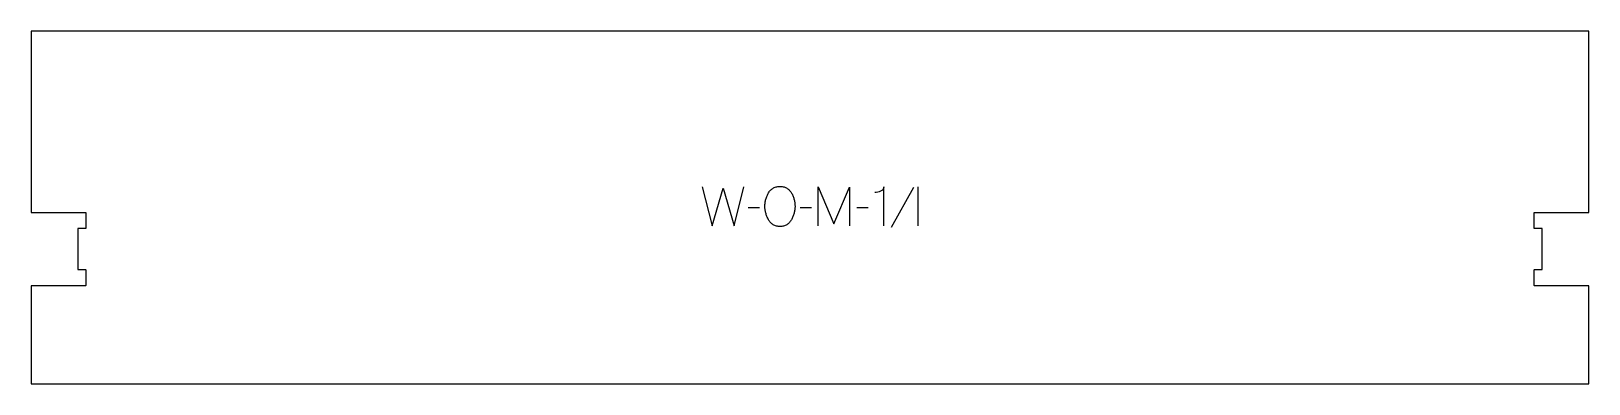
# Model space of a CAD drawing. Extents: x 0 to 1200, y 0 to 271.
import ezdxf

# ---------------------------------------------------------------- set-up
doc = ezdxf.new("R2010")
doc.units = 0
doc.layers.add('1_ANYTOOL_1MMDEEP_LABELS_S', color=2, linetype='CONTINUOUS')
doc.layers.add('4_ANYTOOL_CUTTHROUGH_OUTSI', color=5, linetype='CONTINUOUS')

msp = doc.modelspace()

# ---------------------------------------------------------------- linework, layer by layer
at = {"layer": '1_ANYTOOL_1MMDEEP_LABELS_S'}
for p, q in [((679.357143, 151.163585), (662.171429, 120.392156)), ((682.871429, 151.635014), (682.871429, 121.635014)), ((560.985714, 135.520728), (552.2, 135.435014)), ((601.014286, 135.520728), (592.228571, 135.435014)), ((644.514286, 135.520728), (635.728571, 135.435014))]:
    msp.add_line(p, q, dxfattribs=at)
for points in [[(516.628571, 151.635014), (524.342857, 121.635014), (532.785714, 150.735014), (541.271429, 121.635014), (548.771429, 151.635014)], [(606.157143, 121.635014), (606.157143, 151.635014), (618.157143, 123.263585), (630.157143, 151.506442), (630.157143, 121.635014)]]:
    msp.add_lwpolyline(points, dxfattribs=at)
msp.add_lwpolyline([(577.057143, 151.977871, -0.064784), (579.731098, 151.629949, -0.088904), (582.157143, 150.499299, -0.05419), (584.079707, 148.807169, -0.051179), (585.607143, 146.749299, -0.041653), (586.789342, 144.320527, -0.036749), (587.578571, 141.735014, -0.024892), (588.036351, 139.115751, -0.030823), (588.2, 136.463585, -0.034269), (588.02348, 133.891088, -0.031918), (587.508929, 131.363585, -0.031725), (586.620742, 128.754188, -0.026303), (585.435714, 126.263585, -0.058719), (583.911934, 124.101838, -0.077745), (581.873214, 122.438585, -0.077243), (579.386226, 121.459747, -0.055252), (576.714286, 121.163585, -0.054051), (573.960361, 121.462164, -0.077615), (571.394643, 122.460014, -0.078558), (569.31957, 124.147087, -0.060481), (567.778571, 126.349299, -0.02629), (566.591911, 128.888519, -0.031299), (565.705357, 131.545728, -0.031469), (565.190319, 134.132544, -0.033416), (565.014286, 136.763585, -0.032847), (565.192964, 139.480534, -0.035049), (565.7375, 142.147514, -0.03503), (566.653474, 144.724553, -0.032231), (567.907143, 147.156442, -0.062518), (569.529031, 149.223536, -0.074052), (571.641071, 150.772514, -0.072322), (574.267925, 151.703405, -0.049083)], format="xyb", close=True, dxfattribs=at)
msp.add_lwpolyline([(656.642857, 121.635014), (656.642857, 151.677871, -0.057478), (656.378834, 150.584903, -0.075801), (655.839286, 149.604656, -0.075474), (655.023833, 148.820782, -0.055107), (654.028571, 148.270728, -0.039607), (651.886331, 147.571216, -0.05918), (649.657143, 147.306442)], format="xyb", dxfattribs=at)
at = {"layer": '4_ANYTOOL_CUTTHROUGH_OUTSI'}
msp.add_lwpolyline([(1199.5, 75.5), (1157.75, 75.5, -0.414214), (1157.5, 75.75), (1157.5, 87.75, -0.414214), (1157.75, 88), (1163.5, 88), (1163.5, 119.499667), (1157.75, 119.499667, -0.414214), (1157.5, 119.749667), (1157.5, 131.749667, -0.414214), (1157.75, 131.999667), (1199.499762, 131.999617), (1199.499993, 271.499983), (0.000007, 271.499983), (0.000238, 131.999617), (41.75, 131.999667, -0.414214), (42, 131.749667), (42, 119.749667, -0.414214), (41.75, 119.499667), (36, 119.499667), (36, 88), (41.75, 88, -0.414214), (42, 87.75), (42, 75.75, -0.414214), (41.75, 75.5), (0, 75.5), (0, 0), (1199.5, 0)], format="xyb", close=True, dxfattribs=at)

doc.saveas('drawing.dxf')
